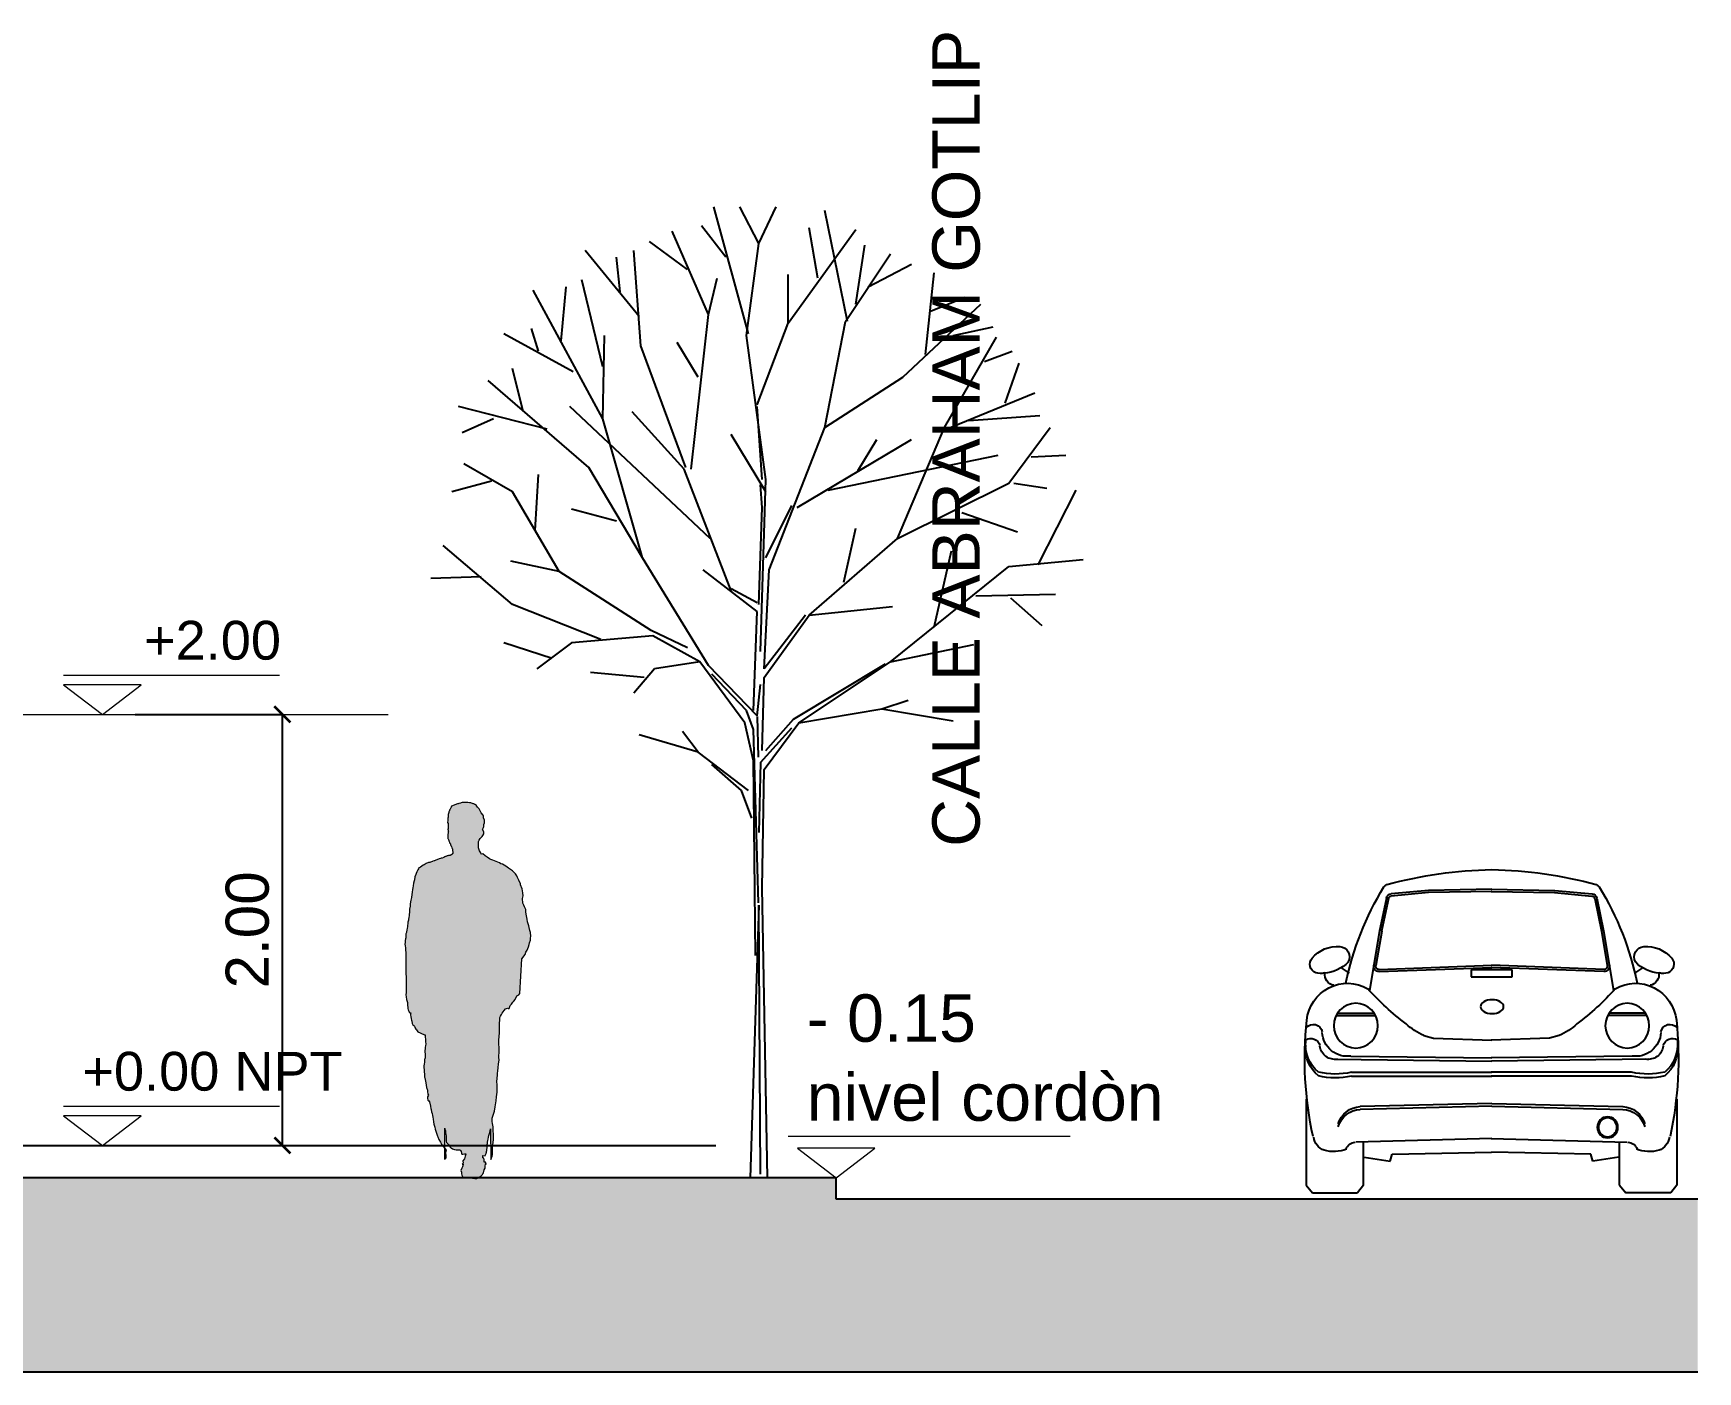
# Model space of a CAD drawing. Header units: inches. Extents: x -309 to 190, y -1585 to -1350.
# Drawn here: x 117.05 to 124.78, y -1426.36 to -1420.15 of the extents above; entities that cross this region are included whole.
import ezdxf

# ---------------------------------------------------------------- set-up
doc = ezdxf.new("R2010")
doc.units = ezdxf.units.IN
doc.header["$MEASUREMENT"] = 0
doc.header["$PDMODE"] = 3
doc.layers.get('0').update_dxf_attribs({"color": 9, "linetype": 'CONTINUOUS'})
doc.layers.get('DEFPOINTS').update_dxf_attribs({"color": 9, "linetype": 'CONTINUOUS'})
doc.layers.add('.1', color=9, linetype='CONTINUOUS', lineweight=0)
doc.layers.add('cotas', color=9, linetype='CONTINUOUS', lineweight=15)
for name, color, linetype in [('color gris', 9, 'CONTINUOUS'), ('COLOR MURO MUNI', 9, 'CONTINUOUS'), ('COTAS 1.75', 9, 'CONTINUOUS'), ('TEXTOS', 9, 'CONTINUOUS')]:
    doc.layers.add(name, color=color, linetype=linetype)
doc.styles.add('COTAS', font='arial.ttf')
doc.styles.get("Standard").update_dxf_attribs({"font": 'arial.ttf'})
doc.dimstyles.new('FMR75', dxfattribs={"dimtxt": 0.13, "dimasz": 0.075, "dimexe": 0, "dimexo": 0, "dimgap": 0.06, "dimtad": 1, "dimzin": 4, "dimdsep": 46, "dimtxsty": 'COTAS', "dimblk1": 'ARCHTICK', "dimblk2": 'ARCHTICK', "dimsah": 1, "dimcen": 0.2, "dimclrd": 256, "dimclre": 9, "dimclrt": 2, "dimadec": 0, "dimazin": 0, "dimtfac": 1, "dimtmove": 2, "dimatfit": 3, "dimldrblk": 'ARCHTICK', "dimfxl": 1, "dimtvp": -0.8, "dimtolj": 1, "dimtzin": 0, "dimarcsym": 0})

# ---------------------------------------------------------------- blocks, each defined once
blk = doc.blocks.new('newbt')
for p, q in [((-0.4859, 1.3494), (-0.5173, 1.1978)), ((-0.4763, 1.3473), (-0.5077, 1.1957)), ((-0.2907, 1.3848), (-0.4641, 1.369)), ((-0.2899, 1.3749), (-0.4632, 1.3591)), ((0.0038, 1.3905), (-0.2907, 1.3848)), ((0.004, 1.3806), (-0.2906, 1.3748)), ((0.0011, 1.3806), (0.2956, 1.3748)), ((0.0013, 1.3905), (0.2958, 1.3848)), ((0.2949, 1.3749), (0.4683, 1.3591)), ((0.2958, 1.3848), (0.4692, 1.369)), ((0.4814, 1.3473), (0.5128, 1.1957)), ((0.491, 1.3494), (0.5224, 1.1978)), ((-0.5173, 1.1978), (-0.5642, 0.9202)), ((-0.5076, 1.1961), (-0.5347, 1.0363)), ((0.5127, 1.1961), (0.5398, 1.0363)), ((0.5224, 1.1978), (0.5693, 0.9202)), ((-0.6986, 1.0263), (-0.6611, 1.0007)), ((-0.5197, 1.0189), (0.0034, 1.038)), ((-0.5193, 1.0089), (0.0038, 1.028)), ((-0.0928, 0.9836), (-0.0928, 1.016)), ((-0.0928, 1.016), (0.0971, 1.016)), ((0.5244, 1.0089), (0.0013, 1.028)), ((0.5248, 1.0189), (0.0017, 1.038)), ((0.0971, 1.016), (0.0971, 0.9836)), ((0.7007, 1.0263), (0.6632, 1.0007)), ((0.0971, 0.9836), (-0.0928, 0.9836)), ((-0.7183, 0.8053), (-0.5371, 0.8053)), ((-0.7124, 0.8155), (-0.5431, 0.8155)), ((0.7234, 0.8053), (0.5422, 0.8053)), ((0.7175, 0.8155), (0.5482, 0.8155)), ((-0.3115, 0.7117), (-0.2663, 0.6995)), ((-0.2663, 0.6995), (0.0037, 0.6903)), ((0.2714, 0.6995), (0.0014, 0.6903)), ((0.3165, 0.7117), (0.2714, 0.6995)), ((-0.724, 0.6022), (0.0035, 0.5926)), ((-0.6504, 0.6166), (0.0038, 0.6079)), ((-0.6476, 0.5418), (0.0038, 0.5418)), ((0.6555, 0.6166), (0.0013, 0.6079)), ((0.6526, 0.5418), (0.0013, 0.5418)), ((0.7291, 0.6022), (0.0016, 0.5926)), ((-0.6476, 0.5239), (0.0038, 0.5239)), ((0.6526, 0.5239), (0.0013, 0.5239)), ((-0.8577, 0.4165), (-0.8577, 0.0181)), ((0.0015, 0.3961), (-0.6071, 0.3818)), ((0.0015, 0.3961), (0.6122, 0.3818)), ((0.8627, 0.4165), (0.8627, 0.0181)), ((0.0015, 0.3833), (-0.6071, 0.3691)), ((0.0015, 0.3834), (0.6122, 0.3691)), ((0.0038, 0.2339), (-0.6277, 0.2166)), ((0.0013, 0.2339), (0.6328, 0.2166)), ((-0.5917, 0.0181), (-0.5917, 0.2176)), ((-0.4677, 0.1283), (-0.4584, 0.1613)), ((-0.4584, 0.1613), (0.0016, 0.1708)), ((0.4635, 0.1613), (0.0035, 0.1708)), ((0.4728, 0.1283), (0.4635, 0.1613)), ((0.5967, 0.0181), (0.5967, 0.2176)), ((-0.5885, 0.1472), (-0.4677, 0.1283)), ((0.5936, 0.1472), (0.4728, 0.1283)), ((-0.8577, 0.0181), (-0.8293, -0.0181)), ((-0.5917, 0.0181), (-0.6201, -0.0181)), ((0.5967, 0.0181), (0.6251, -0.0181)), ((0.8627, 0.0181), (0.8343, -0.0181)), ((-0.8293, -0.0181), (-0.6201, -0.0181)), ((0.8343, -0.0181), (0.6251, -0.0181))]:
    blk.add_line(p, q)
for centre, major_axis, start_param, end_param in [((0.0379, -0.5519), (0, 2.0342), 0.018189, 0.263746), ((-0.0318, -0.547), (0, 2.0292), -0.263842, -0.016696), ((0.654, 0.6725), (0, 1.3789), 1.013956, 1.365177), ((-0.4765, 1.3881), (0, 0.0249), 0.293902, 1.013956), ((0.4816, 1.3881), (0, 0.0249), -1.013956, -0.293902), ((-0.6489, 0.6725), (0, 1.3789), -1.365177, -1.013956), ((-0.4619, 1.3442), (0, 0.0249), 0.089244, 1.36314), ((-0.4619, 1.3442), (0, 0.0149), 0.089244, 1.36314), ((0.467, 1.3442), (0, 0.0149), -1.36314, -0.089244), ((0.467, 1.3442), (0, 0.0249), -1.36314, -0.089244), ((-0.7175, 0.9689), (0, 0.156), -0.087948, 0.860748), ((-0.7074, 1.076), (0, 0.0484), 4.22215, 6.213694), ((0.7095, 1.076), (0, 0.0484), 0.069492, 2.061035), ((0.7197, 0.9689), (0, 0.156), -0.860748, 0.087948), ((-0.8027, 1.043), (0, 0.0422), 0.855351, 2.795362), ((-0.7842, 1.1696), (0, 0.1678), 3.177759, 3.945642), ((-0.5202, 1.0338), (0, 0.0249), 1.400451, 3.177446), ((-0.5202, 1.0338), (0, 0.0149), 1.400451, 3.177446), ((0.5253, 1.0338), (0, 0.0249), 3.105739, 4.882734), ((0.5253, 1.0338), (0, 0.0149), 3.105739, 4.882734), ((0.7863, 1.1696), (0, 0.1678), 2.337543, 3.105426), ((0.8048, 1.043), (0, 0.0422), 3.487823, 5.427834), ((-0.6663, 0.7605), (0, 0.1937), -0.517601, 1.455548), ((-0.7948, 1.0692), (0, 0.0695), 2.815104, 3.409103), ((-0.7259, 0.9945), (0, 0.0497), 1.419695, 2.994335), ((0.3401, 1.7752), (0, 1.2556), 2.310531, 2.504993), ((-0.335, 1.7752), (0, 1.2556), 3.778192, 3.972655), ((0.6714, 0.7605), (0, 0.1937), -1.455548, 0.517601), ((0.728, 0.9945), (0, 0.0497), 3.28885, 4.86349), ((0.7969, 1.0692), (0, 0.0695), 2.874083, 3.468081), ((-0.6277, 0.7575), (0, 0.1038), -1.570796, 4.712389), ((0.6328, 0.7575), (0, 0.1038), -1.570796, 4.712389), ((0.7847, 0.6045), (0, 1.6773), 1.46434, 1.788332), ((-0.7796, 0.6045), (0, 1.6773), 4.494853, 4.818845), ((-0.8364, 0.6551), (0, 0.0435), -1.32911, 0.583677), ((-0.8252, 0.7205), (0, 0.0432), -1.37838, 0.852795), ((-0.668, 0.7328), (0, 0.1176), 1.62934, 3.294808), ((-0.1883, 0.9992), (0, 0.3136), 2.411527, 2.730769), ((0.1933, 0.9992), (0, 0.3136), 3.552417, 3.871659), ((0.6731, 0.7328), (0, 0.1176), 2.988377, 4.653845), ((0.8302, 0.7205), (0, 0.0432), -0.852795, 1.37838), ((0.8415, 0.6551), (0, 0.0435), -0.583677, 1.32911), ((-0.7015, 0.6681), (0, 0.1621), 1.462712, 2.462493), ((-0.7015, 0.6503), (0, 0.1621), 1.462712, 2.462493), ((-0.7248, 0.673), (0, 0.0719), 1.716226, 3.31423), ((0.7299, 0.673), (0, 0.0719), 2.968955, 4.56696), ((0.7066, 0.6681), (0, 0.1621), 3.820692, 4.820473), ((0.7066, 0.6503), (0, 0.1621), 3.820692, 4.820473), ((-0.724, 0.8799), (0, 0.347), 2.912221, 3.367592), ((0.7291, 0.8799), (0, 0.347), 2.915594, 3.370964), ((-0.724, 0.862), (0, 0.347), 2.912221, 3.367592), ((0.7291, 0.862), (0, 0.347), 2.915594, 3.370964), ((-0.6033, 0.2694), (0, 0.1125), 0.034028, 1.280979), ((-0.6033, 0.2567), (0, 0.1125), 0.034028, 1.280979), ((-0.5362, 0.2857), (0, 0.0488), -1.570796, 4.712389), ((-0.5362, 0.2857), (0, 0.0437), 4.712389, 10.995574), ((0.6084, 0.2694), (0, 0.1125), -1.280979, -0.034028), ((0.6084, 0.2567), (0, 0.1125), -1.280979, -0.034028), ((-0.746, 0.2532), (0, 0.0796), 1.741374, 2.762045), ((0.7511, 0.2532), (0, 0.0796), 3.52114, 4.541811), ((-0.7309, 0.3374), (0, 0.1644), 2.865044, 3.526056), ((-0.6293, 0.1696), (0, 0.047), 0.026976, 1.23776), ((0.6344, 0.1696), (0, 0.047), -1.23776, -0.026976), ((0.7359, 0.3374), (0, 0.1644), 2.757129, 3.418141)]:
    blk.add_ellipse(centre, major_axis=major_axis, ratio=0.983467, start_param=start_param, end_param=end_param)
blk.add_ellipse((0.0003, 0.8456), major_axis=(0.0537, 0), ratio=0.596703)
blk = doc.blocks.new('Arvls022')
at = {"color": 0, "linetype": 'ByBlock'}
for p, q in [((-0.0903, 0.8828), (-0.067, 0.9973)), ((0.001, 0.9633), (-0.0169, 1.0009)), ((0.001, 0.9633), (0.0207, 1.0009)), ((0.0118, 0.8702), (0.0476, 1.0009)), ((-0.0598, 0.9275), (-0.0509, 0.9794)), ((0.035, 0.949), (0.0601, 0.9813)), ((-0.0294, 0.8809), (-0.0992, 0.9776)), ((0.0136, 0.8684), (0.001, 0.9633)), ((0.0529, 0.8899), (0.0905, 0.9759)), ((0.0745, 0.9364), (0.1138, 0.9651)), ((-0.0885, 0.8828), (-0.135, 0.9526)), ((-0.0992, 0.9006), (-0.1082, 0.9615)), ((0.1228, 0.8576), (0.1299, 0.9561)), ((0.1245, 0.8881), (0.1801, 0.9561)), ((0.1442, 0.9132), (0.1478, 0.949)), ((-0.1708, 0.8487), (-0.1798, 0.9329)), ((-0.1117, 0.9185), (-0.1565, 0.9418)), ((-0.0294, 0.8809), (-0.0294, 0.9311)), ((0.0529, 0.8899), (0.044, 0.9275)), ((0.1621, 0.8362), (0.1836, 0.9257)), ((0.1621, 0.7824), (0.2338, 0.915)), ((0.2051, 0.863), (0.1998, 0.9185)), ((-0.1476, 0.8254), (-0.2281, 0.9006)), ((-0.1762, 0.8935), (-0.212, 0.9078)), ((-0.1995, 0.8684), (-0.2406, 0.8774)), ((-0.067, 0.7735), (-0.0885, 0.8828)), ((0.0028, 0.7968), (-0.0294, 0.8809)), ((0.0709, 0.7305), (0.0529, 0.8899)), ((-0.1905, 0.7735), (-0.2442, 0.8666)), ((-0.0061, 0.7198), (0.0136, 0.8684)), ((0.0637, 0.8254), (0.0852, 0.8612)), ((0.1621, 0.7824), (0.1604, 0.8684)), ((0.1926, 0.8308), (0.2642, 0.8702)), ((0.2284, 0.8523), (0.2355, 0.8756)), ((-0.2317, 0.8416), (-0.2603, 0.8523)), ((0.0762, 0.7323), (0.1228, 0.8576)), ((-0.2532, 0.7986), (-0.2675, 0.8398)), ((-0.067, 0.7735), (-0.1476, 0.8254)), ((0.2445, 0.7914), (0.2552, 0.8344)), ((-0.1923, 0.7717), (-0.2836, 0.8093)), ((0.1765, 0.7323), (0.2803, 0.8219)), ((-0.0025, 0.7198), (0.0028, 0.795)), ((0.0512, 0.6589), (0.1961, 0.795)), ((0.2194, 0.7717), (0.3107, 0.795)), ((-0.2568, 0.7162), (-0.2997, 0.7735)), ((-0.2156, 0.7807), (-0.289, 0.786)), ((-0.1422, 0.6589), (-0.1905, 0.7735)), ((-0.0097, 0.6266), (-0.067, 0.7735)), ((0.078, 0.7305), (0.1317, 0.7896)), ((0.121, 0.6392), (0.1621, 0.7824)), ((0.2749, 0.7824), (0.3071, 0.7681)), ((-0.0384, 0.6911), (-0.1565, 0.761)), ((-0.101, 0.7287), (-0.1207, 0.761)), ((-0.0061, 0.7072), (0.0297, 0.7663)), ((-0.28, 0.7431), (-0.3158, 0.7448)), ((-0.0706, 0.709), (-0.246, 0.7448)), ((0.0297, 0.6051), (0.078, 0.7305)), ((0.121, 0.6392), (0.1765, 0.7323)), ((0.2317, 0.6671), (0.2284, 0.7251)), ((0.2552, 0.7072), (0.3054, 0.7359)), ((-0.2872, 0.632), (-0.3265, 0.709)), ((-0.2621, 0.7162), (-0.2961, 0.7108)), ((-0.1422, 0.6589), (-0.2568, 0.7162)), ((-0.0008, 0.5425), (-0.0061, 0.7198)), ((-0.0025, 0.6911), (-0.0008, 0.7144)), ((0.2069, 0.6249), (0.2552, 0.7072)), ((0.2767, 0.718), (0.3179, 0.7072)), ((-0.0061, 0.6392), (-0.033, 0.6929)), ((0.001, 0.5908), (-0.0025, 0.6911)), ((0.1478, 0.6768), (0.1944, 0.6893)), ((-0.2084, 0.6858), (-0.2657, 0.666)), ((-0.0509, 0.5801), (-0.1422, 0.6589)), ((-0.0867, 0.6141), (-0.0992, 0.6696)), ((-0.2568, 0.6302), (-0.3337, 0.6374)), ((-0.1798, 0.5675), (-0.1976, 0.6463)), ((0.0529, 0.5282), (0.121, 0.6392)), ((0.2069, 0.6249), (0.257, 0.6356)), ((0.2552, 0.5908), (0.3268, 0.6517)), ((-0.135, 0.5318), (-0.2568, 0.6302)), ((-0.0044, 0.5245), (-0.0097, 0.6266)), ((0.0028, 0.5837), (0.0583, 0.6266)), ((0.112, 0.564), (0.2069, 0.6249)), ((0.2874, 0.6195), (0.3394, 0.6177)), ((-0.2227, 0.5998), (-0.3051, 0.6016)), ((0.0028, 0.5926), (0.0297, 0.607)), ((-0.2585, 0.598), (-0.2908, 0.5694)), ((-0.0509, 0.5801), (-0.1368, 0.589)), ((0.1639, 0.555), (0.2552, 0.5908)), ((-0.0044, 0.5156), (-0.0509, 0.5801)), ((-0.0473, 0.5801), (-0.0044, 0.5245)), ((0.0064, 0.4816), (0.0028, 0.5837)), ((-0.135, 0.5318), (-0.2209, 0.5496)), ((0.0619, 0.5318), (0.1102, 0.5586)), ((0.0745, 0.5461), (0.112, 0.564)), ((0.1102, 0.5586), (0.1944, 0.5514)), ((0.1944, 0.5514), (0.2302, 0.5245)), ((0.2141, 0.5353), (0.2642, 0.5514)), ((-0.0401, 0.469), (-0.135, 0.5318)), ((-0.0348, 0.4726), (-0.1296, 0.5299)), ((-0.0025, 0.4404), (-0.0044, 0.5156)), ((0.0028, 0.4762), (0.0529, 0.5282)), ((0.0136, 0.4816), (0.0494, 0.5192)), ((0.0153, 0.469), (0.0619, 0.5318)), ((0.0619, 0.5318), (0.1085, 0.5245)), ((0.1085, 0.5245), (0.1299, 0.4995)), ((0.1192, 0.5156), (0.1747, 0.521)), ((0.0028, 0.4762), (-0.0008, 0.5085)), ((-0.126, 0.4834), (-0.1995, 0.4709)), ((-0.126, 0.4834), (-0.1529, 0.4923)), ((-0.0401, 0.469), (-0.126, 0.4834)), ((0.0064, 0.4619), (0.0136, 0.4816)), ((-0.0044, 0.4207), (-0.0401, 0.469)), ((-0.0061, 0.4404), (-0.0348, 0.4726)), ((-0.0008, 0.4279), (-0.033, 0.4637)), ((0.0014, 0.4337), (0.0023, 0.4755)), ((0.0064, 0.4297), (0.0153, 0.469)), ((0.0014, 0.2832), (0.0064, 0.4619)), ((0.0637, 0.4386), (0.0798, 0.4601)), ((0.0637, 0.4386), (0.1245, 0.4565)), ((0.0046, 0.2291), (0.0064, 0.4297)), ((0.0118, 0.3992), (0.0637, 0.4386)), ((-0.0025, 0.2989), (-0.0044, 0.4207)), ((0.0006, 0.356), (-0.0011, 0.4279)), ((0.0189, 0.3992), (0.0494, 0.4261)), ((0.0082, 0.3705), (0.0189, 0.3992)), ((-0.0079, -0.0002), (-0.0025, 0.2989)), ((-0.0008, 0.0034), (0.001, 0.281)), ((0.001, 0.281), (0.01, -0.0002))]:
    blk.add_line(p, q, dxfattribs=at)
blk = doc.blocks.new('_ARCHTICK')
at = {"color": 0, "linetype": 'ByBlock', "const_width": 0.15}
blk.add_lwpolyline([(-0.5, -0.5), (0.5, 0.5)], dxfattribs=at)
blk = doc.blocks.new('*D131')
at = {"layer": 'COTAS 1.75', "color": 7, "lineweight": -2, "transparency": 16777216}
for p, q in [((117.5244, -1423.3066), (118.2082, -1423.3066)), ((117.5032, -1425.3066), (118.2082, -1425.3066))]:
    blk.add_line(p, q, dxfattribs=at)
at = {"layer": 'COTAS 1.75', "lineweight": -2, "transparency": 16777216}
blk.add_line((118.2082, -1425.3066), (118.2082, -1423.3066), dxfattribs=at)
at = {"layer": 'DEFPOINTS', "color": 0, "transparency": 16777216}
for p in [(117.5244, -1423.3066), (118.2082, -1423.3066), (117.5032, -1425.3066)]:
    blk.add_point(p, dxfattribs=at)
at = {"layer": 'COTAS 1.75', "lineweight": -2, "transparency": 16777216, "xscale": 0.075, "yscale": 0.075, "zscale": 0.075}
for p, rotation in [((118.2082, -1423.3066), 90), ((118.2082, -1425.3066), 270)]:
    blk.add_blockref('_ARCHTICK', p, dxfattribs=dict(at, rotation=rotation))
at = {"layer": 'COTAS 1.75', "color": 2, "transparency": 16777216, "insert": (118.0461, -1424.3066), "char_height": 0.2, "attachment_point": 5, "rotation": 90, "style": 'COTAS'}
blk.add_mtext('\\A1;2.00', dxfattribs=at)

msp = doc.modelspace()

# ---------------------------------------------------------------- hatches: boundary and pattern name
at = {"layer": '.1', "lineweight": 0, "ltscale": 0.05}
msp.add_hatch(color=256, dxfattribs=at).paths.add_polyline_path([(119.035, -1425.3304), (119.0377, -1425.3356), (119.0401, -1425.3426), (119.0409, -1425.3469), (119.0455, -1425.3467), (119.0531, -1425.345), (119.0593, -1425.3456), (119.0601, -1425.3475), (119.0563, -1425.3561), (119.0553, -1425.3629), (119.0539, -1425.3688), (119.0463, -1425.378), (119.0471, -1425.3894), (119.0423, -1425.3934), (119.0469, -1425.3943), (119.0452, -1425.401), (119.0447, -1425.4056), (119.0415, -1425.4118), (119.0371, -1425.4232), (119.0393, -1425.43), (119.0398, -1425.4378), (119.0412, -1425.444), (119.0442, -1425.4513), (119.0507, -1425.4559), (119.059, -1425.4559), (119.0634, -1425.4559), (119.0726, -1425.4562), (119.0755, -1425.4565), (119.0799, -1425.4567), (119.0858, -1425.4575), (119.091, -1425.4584), (119.102, -1425.4608), (119.1112, -1425.46), (119.1177, -1425.4565), (119.1242, -1425.4527), (119.1304, -1425.4473), (119.1372, -1425.4408), (119.1394, -1425.4386), (119.1421, -1425.4337), (119.1434, -1425.4275), (119.1453, -1425.4205), (119.1488, -1425.4121), (119.1499, -1425.404), (119.1515, -1425.3918), (119.1542, -1425.394), (119.1513, -1425.3843), (119.1453, -1425.3837), (119.1456, -1425.3734), (119.144, -1425.3659), (119.1394, -1425.3642), (119.1386, -1425.3534), (119.1494, -1425.3545), (119.1499, -1425.3537), (119.1526, -1425.3477), (119.1537, -1425.3448), (119.1545, -1425.3412), (119.155, -1425.3394), (119.1564, -1425.3356), (119.1569, -1425.3307), (119.1572, -1425.3248), (119.1583, -1425.3172), (119.1586, -1425.3099), (119.1594, -1425.3028), (119.1599, -1425.2977), (119.161, -1425.2915), (119.1618, -1425.2836), (119.1629, -1425.278), (119.1653, -1425.2682), (119.1667, -1425.2601), (119.1691, -1425.2517), (119.1721, -1425.2398), (119.1745, -1425.229), (119.1764, -1425.3725), (119.1791, -1425.3647), (119.1813, -1425.3566), (119.1834, -1425.3495), (119.1832, -1425.3371), (119.1832, -1425.3184), (119.1848, -1425.3052), (119.1864, -1425.2917), (119.188, -1425.28), (119.188, -1425.2649), (119.1875, -1425.253), (119.187, -1425.2405), (119.1864, -1425.2265), (119.1859, -1425.2205), (119.1829, -1425.2046), (119.1816, -1425.1954), (119.1816, -1425.1802), (119.1856, -1425.1716), (119.1902, -1425.1575), (119.1921, -1425.148), (119.1959, -1425.1272), (119.2008, -1425.0999), (119.2021, -1425.0812), (119.2054, -1425.0596), (119.2045, -1425.0442), (119.2051, -1425.0236), (119.204, -1425.0115), (119.2067, -1424.9793), (119.207, -1424.9706), (119.2083, -1424.9628), (119.2097, -1424.9457), (119.2118, -1424.929), (119.214, -1424.9095), (119.2137, -1424.8984), (119.2151, -1424.8684), (119.2145, -1424.8584), (119.2137, -1424.8303), (119.2129, -1424.8178), (119.2156, -1424.7846), (119.2156, -1424.777), (119.2164, -1424.7581), (119.2167, -1424.7437), (119.217, -1424.7205), (119.2175, -1424.7123), (119.2213, -1424.7075), (119.2256, -1424.6991), (119.2292, -1424.6934), (119.2332, -1424.6872), (119.2383, -1424.6804), (119.2438, -1424.6723), (119.2481, -1424.671), (119.2535, -1424.6693), (119.2559, -1424.672), (119.2603, -1424.671), (119.263, -1424.6661), (119.2654, -1424.6574), (119.2711, -1424.6518), (119.2778, -1424.6426), (119.283, -1424.6366), (119.2889, -1424.6299), (119.2973, -1424.612), (119.3051, -1424.6082), (119.3111, -1424.6017), (119.3195, -1424.4409), (119.3346, -1424.4212), (119.3387, -1424.4106), (119.3444, -1424.4009), (119.3482, -1424.3922), (119.3506, -1424.3844), (119.3536, -1424.3738), (119.3549, -1424.3671), (119.3595, -1424.3541), (119.3601, -1424.3444), (119.3619, -1424.3352), (119.3595, -1424.3179), (119.3576, -1424.3095), (119.3536, -1424.2959), (119.3517, -1424.2884), (119.3457, -1424.2692), (119.3446, -1424.2567), (119.3411, -1424.2413), (119.339, -1424.2237), (119.3376, -1424.2118), (119.3325, -1424.1989), (119.3292, -1424.1913), (119.3246, -1424.1821), (119.323, -1424.1605), (119.3252, -1424.1477), (119.3241, -1424.1339), (119.3214, -1424.1161), (119.3143, -1424.0977), (119.3133, -1424.0928), (119.3065, -1424.0753), (119.2997, -1424.0631), (119.297, -1424.0561), (119.29, -1424.0463), (119.2759, -1424.0317), (119.2584, -1424.0198), (119.2451, -1424.0104), (119.2294, -1424.0017), (119.2219, -1423.9998), (119.2156, -1423.996), (119.201, -1423.989), (119.1856, -1423.9822), (119.1759, -1423.9792), (119.1694, -1423.9765), (119.1583, -1423.9698), (119.1499, -1423.963), (119.1391, -1423.9533), (119.1307, -1423.9549), (119.1296, -1423.9484), (119.1231, -1423.9392), (119.1207, -1423.9303), (119.1191, -1423.9262), (119.1193, -1423.9222), (119.118, -1423.9149), (119.1183, -1423.9108), (119.1188, -1423.9046), (119.1193, -1423.8968), (119.1218, -1423.8908), (119.1264, -1423.8822), (119.1288, -1423.8797), (119.135, -1423.8727), (119.1383, -1423.8689), (119.1429, -1423.8602), (119.1437, -1423.8562), (119.1426, -1423.8511), (119.1375, -1423.8406), (119.1413, -1423.8319), (119.1429, -1423.8267), (119.144, -1423.8172), (119.1459, -1423.8097), (119.1464, -1423.8037), (119.1461, -1423.7975), (119.1421, -1423.7867), (119.1418, -1423.7788), (119.1402, -1423.774), (119.1315, -1423.7626), (119.125, -1423.7515), (119.1215, -1423.7453), (119.1139, -1423.7364), (119.1107, -1423.7318), (119.108, -1423.728), (119.1072, -1423.7266), (119.1034, -1423.7248), (119.1018, -1423.7242), (119.0993, -1423.7237), (119.0964, -1423.7218), (119.0939, -1423.7212), (119.0907, -1423.7199), (119.0858, -1423.7177), (119.0836, -1423.7172), (119.0791, -1423.7164), (119.0761, -1423.7164), (119.069, -1423.7158), (119.0636, -1423.7147), (119.0596, -1423.7147), (119.0561, -1423.715), (119.0517, -1423.715), (119.042, -1423.7161), (119.0379, -1423.7164), (119.0347, -1423.7177), (119.0277, -1423.7199), (119.0236, -1423.721), (119.0214, -1423.7218), (119.0171, -1423.7237), (119.0139, -1423.7248), (119.0082, -1423.7264), (119.0055, -1423.7275), (119.0014, -1423.7288), (118.9982, -1423.7304), (118.9955, -1423.7318), (118.9939, -1423.7329), (118.9917, -1423.7356), (118.9912, -1423.7375), (118.9895, -1423.7407), (118.9866, -1423.7461), (118.9855, -1423.7475), (118.9833, -1423.7523), (118.9817, -1423.7569), (118.9811, -1423.7588), (118.9801, -1423.7626), (118.9798, -1423.7642), (118.9787, -1423.7683), (118.9784, -1423.7694), (118.9779, -1423.774), (118.9776, -1423.7786), (118.9774, -1423.7805), (118.9774, -1423.7824), (118.9774, -1423.7837), (118.9757, -1423.7886), (118.9757, -1423.7888), (118.976, -1423.7934), (118.9757, -1423.7989), (118.9752, -1423.8075), (118.9771, -1423.8135), (118.9776, -1423.8191), (118.9779, -1423.8218), (118.9779, -1423.8259), (118.9779, -1423.8308), (118.9779, -1423.8359), (118.9774, -1423.837), (118.9765, -1423.8381), (118.9765, -1423.84), (118.9779, -1423.8429), (118.9784, -1423.8467), (118.979, -1423.8486), (118.9784, -1423.8513), (118.9779, -1423.8538), (118.9776, -1423.8559), (118.9771, -1423.8592), (118.9768, -1423.8627), (118.9768, -1423.8684), (118.9765, -1423.8708), (118.9765, -1423.873), (118.9765, -1423.8778), (118.9765, -1423.8819), (118.9774, -1423.884), (118.9793, -1423.887), (118.9803, -1423.8916), (118.9811, -1423.8932), (118.9825, -1423.8968), (118.9836, -1423.8995), (118.9847, -1423.903), (118.9884, -1423.9065), (118.9887, -1423.9095), (118.9893, -1423.9119), (118.9898, -1423.9149), (118.9909, -1423.916), (118.9914, -1423.9173), (118.9928, -1423.9189), (118.9944, -1423.9265), (118.996, -1423.9284), (118.9971, -1423.9308), (118.9976, -1423.9327), (118.9976, -1423.9349), (118.9982, -1423.9395), (118.999, -1423.9422), (118.999, -1423.9441), (118.999, -1423.946), (118.999, -1423.9492), (118.9987, -1423.9525), (118.9966, -1423.953), (118.9958, -1423.9538), (118.9947, -1423.9584), (118.9906, -1423.9587), (118.9882, -1423.9598), (118.9863, -1423.9609), (118.9849, -1423.9609), (118.9825, -1423.9619), (118.9798, -1423.9619), (118.976, -1423.9622), (118.973, -1423.9628), (118.9698, -1423.9641), (118.9676, -1423.9652), (118.9649, -1423.9663), (118.9622, -1423.9679), (118.9582, -1423.9706), (118.95, -1423.9733), (118.9454, -1423.9741), (118.9414, -1423.9749), (118.9365, -1423.9771), (118.9325, -1423.9787), (118.9289, -1423.9795), (118.9254, -1423.9809), (118.9206, -1423.9833), (118.9146, -1423.9857), (118.9127, -1423.9866), (118.9073, -1423.9879), (118.9054, -1423.9887), (118.9, -1423.9903), (118.8954, -1423.992), (118.8919, -1423.9939), (118.8868, -1423.9933), (118.8827, -1423.9947), (118.8786, -1423.9963), (118.8749, -1423.9987), (118.8713, -1424.0017), (118.8659, -1424.0044), (118.8621, -1424.006), (118.8492, -1424.0149), (118.8457, -1424.0174), (118.8421, -1424.019), (118.8394, -1424.0236), (118.8367, -1424.0274), (118.8346, -1424.0309), (118.8324, -1424.0371), (118.8294, -1424.0447), (118.8278, -1424.0496), (118.8229, -1424.0601), (118.821, -1424.0736), (118.8205, -1424.0796), (118.8173, -1424.0899), (118.8151, -1424.1018), (118.8132, -1424.1118), (118.8129, -1424.1196), (118.8113, -1424.1318), (118.8097, -1424.1423), (118.8072, -1424.1561), (118.8043, -1424.168), (118.8016, -1424.1851), (118.8008, -1424.1959), (118.7983, -1424.2097), (118.7978, -1424.2221), (118.7964, -1424.2362), (118.7945, -1424.2516), (118.7937, -1424.2557), (118.7935, -1424.26), (118.7937, -1424.2619), (118.7916, -1424.2665), (118.7899, -1424.27), (118.7902, -1424.2789), (118.7897, -1424.2851), (118.7886, -1424.2927), (118.7867, -1424.2987), (118.7856, -1424.3076), (118.7848, -1424.3157), (118.7843, -1424.3184), (118.7813, -1424.3254), (118.7813, -1424.3319), (118.781, -1424.3433), (118.7802, -1424.3479), (118.7778, -1424.3552), (118.7775, -1424.3652), (118.7772, -1424.3728), (118.778, -1424.3811), (118.7791, -1424.3893), (118.7794, -1424.3957), (118.7794, -1424.4006), (118.7805, -1424.4109), (118.7807, -1424.422), (118.7813, -1424.4331), (118.7813, -1424.4371), (118.7824, -1424.5971), (118.7813, -1424.608), (118.7826, -1424.6169), (118.7848, -1424.6293), (118.787, -1424.6382), (118.7883, -1424.6439), (118.7891, -1424.6515), (118.7897, -1424.6566), (118.7905, -1424.665), (118.791, -1424.6712), (118.7926, -1424.6775), (118.7956, -1424.6831), (118.7962, -1424.6883), (118.797, -1424.6894), (118.8008, -1424.6907), (118.8021, -1424.6907), (118.804, -1424.691), (118.8029, -1424.6967), (118.8035, -1424.7023), (118.8043, -1424.7091), (118.8062, -1424.7188), (118.8078, -1424.7248), (118.8094, -1424.7307), (118.811, -1424.7402), (118.8137, -1424.7464), (118.8178, -1424.7507), (118.8213, -1424.754), (118.8237, -1424.7597), (118.8275, -1424.7667), (118.8302, -1424.7708), (118.837, -1424.7791), (118.8405, -1424.7816), (118.8448, -1424.7832), (118.8535, -1424.7873), (118.8565, -1424.7883), (118.8619, -1424.7902), (118.8649, -1424.7916), (118.8681, -1424.7929), (118.8703, -1424.7938), (118.8716, -1424.8013), (118.8716, -1424.8059), (118.8722, -1424.8121), (118.8727, -1424.8205), (118.8732, -1424.8257), (118.8738, -1424.8357), (118.8724, -1424.8443), (118.8716, -1424.85), (118.8705, -1424.8573), (118.8689, -1424.8681), (118.8689, -1424.8722), (118.8708, -1424.8827), (118.8708, -1424.8876), (118.8705, -1424.9006), (118.8694, -1424.9046), (118.8684, -1424.9084), (118.8676, -1424.9201), (118.8662, -1424.9301), (118.8654, -1424.9376), (118.8651, -1424.9433), (118.8662, -1424.9579), (118.8665, -1424.9666), (118.8676, -1424.9739), (118.8681, -1424.9774), (118.8681, -1424.9898), (118.8694, -1424.9928), (118.873, -1425.0082), (118.8746, -1425.0166), (118.8749, -1425.0269), (118.8768, -1425.038), (118.8813, -1425.0504), (118.8822, -1425.0569), (118.8835, -1425.0683), (118.8858, -1425.0737), (118.8824, -1425.0815), (118.8819, -1425.0872), (118.8841, -1425.0964), (118.8881, -1425.1004), (118.8911, -1425.1045), (118.893, -1425.1115), (118.8935, -1425.115), (118.8957, -1425.1256), (118.8976, -1425.1359), (118.8987, -1425.1405), (118.9011, -1425.1502), (118.9038, -1425.1583), (118.9049, -1425.1672), (118.9062, -1425.1759), (118.9087, -1425.1848), (118.91, -1425.197), (118.9119, -1425.2078), (118.9152, -1425.2213), (118.9168, -1425.2305), (118.9198, -1425.2411), (118.9249, -1425.2546), (118.9287, -1425.2643), (118.9295, -1425.2662), (118.9346, -1425.2795), (118.9419, -1425.2922), (118.9484, -1425.3041), (118.9563, -1425.3136), (118.9684, -1425.3287), (118.9668, -1425.3328), (118.966, -1425.3403), (118.9671, -1425.3533), (118.9665, -1425.362), (118.9665, -1425.366), (118.9641, -1425.3685), (118.9619, -1425.372), (118.9617, -1425.226), (118.9614, -1425.2325), (118.9638, -1425.2331), (118.9652, -1425.2409), (118.9657, -1425.2477), (118.9663, -1425.2542), (118.9682, -1425.2636), (118.9692, -1425.2734), (118.9692, -1425.2777), (118.9687, -1425.2872), (118.9706, -1425.2931), (118.976, -1425.2993), (118.9798, -1425.3018), (118.9817, -1425.3042), (118.9871, -1425.3142), (118.9914, -1425.3183), (118.9979, -1425.3226), (119.0079, -1425.3253), (119.0144, -1425.3266), (119.0225, -1425.3275), (119.0298, -1425.3272), (119.0317, -1425.3275)])
at = {"layer": 'color gris'}
msp.add_hatch(color=256, dxfattribs=at).paths.add_polyline_path([(124.779, -1426.3566), (124.779, -1425.5566), (120.779, -1425.5566), (120.779, -1425.4566), (116.779, -1425.4566), (116.779, -1425.3066), (72.659, -1425.3066), (68.659, -1425.4566), (68.659, -1425.5566), (58.8041, -1425.5566), (58.8041, -1426.3566)])

# ---------------------------------------------------------------- linework, layer by layer
at = {"layer": '.1', "lineweight": 0, "ltscale": 0.05}
msp.add_lwpolyline([(119.035, -1425.3304), (119.0377, -1425.3356), (119.0401, -1425.3426), (119.0409, -1425.3469), (119.0455, -1425.3467), (119.0531, -1425.345), (119.0593, -1425.3456), (119.0601, -1425.3475), (119.0563, -1425.3561), (119.0553, -1425.3629), (119.0539, -1425.3688), (119.0463, -1425.378), (119.0471, -1425.3894), (119.0423, -1425.3934), (119.0469, -1425.3943), (119.0452, -1425.401), (119.0447, -1425.4056), (119.0415, -1425.4118), (119.0371, -1425.4232), (119.0393, -1425.43), (119.0398, -1425.4378), (119.0412, -1425.444), (119.0442, -1425.4513), (119.0507, -1425.4559), (119.059, -1425.4559), (119.0634, -1425.4559), (119.0726, -1425.4562), (119.0755, -1425.4565), (119.0799, -1425.4567), (119.0858, -1425.4575), (119.091, -1425.4584), (119.102, -1425.4608), (119.1112, -1425.46), (119.1177, -1425.4565), (119.1242, -1425.4527), (119.1304, -1425.4473), (119.1372, -1425.4408), (119.1394, -1425.4386), (119.1421, -1425.4337), (119.1434, -1425.4275), (119.1453, -1425.4205), (119.1488, -1425.4121), (119.1499, -1425.404), (119.1515, -1425.3918), (119.1542, -1425.394), (119.1513, -1425.3843), (119.1453, -1425.3837), (119.1456, -1425.3734), (119.144, -1425.3659), (119.1394, -1425.3642), (119.1386, -1425.3534), (119.1494, -1425.3545), (119.1499, -1425.3537), (119.1526, -1425.3477), (119.1537, -1425.3448), (119.1545, -1425.3412), (119.155, -1425.3394), (119.1564, -1425.3356), (119.1569, -1425.3307), (119.1572, -1425.3248), (119.1583, -1425.3172), (119.1586, -1425.3099), (119.1594, -1425.3028), (119.1599, -1425.2977), (119.161, -1425.2915), (119.1618, -1425.2836), (119.1629, -1425.278), (119.1653, -1425.2682), (119.1667, -1425.2601), (119.1691, -1425.2517), (119.1721, -1425.2398), (119.1745, -1425.229), (119.1764, -1425.3725), (119.1791, -1425.3647), (119.1813, -1425.3566), (119.1834, -1425.3495), (119.1832, -1425.3371), (119.1832, -1425.3184), (119.1848, -1425.3052), (119.1864, -1425.2917), (119.188, -1425.28), (119.188, -1425.2649), (119.1875, -1425.253), (119.187, -1425.2405), (119.1864, -1425.2265), (119.1859, -1425.2205), (119.1829, -1425.2046), (119.1816, -1425.1954), (119.1816, -1425.1802), (119.1856, -1425.1716), (119.1902, -1425.1575), (119.1921, -1425.148), (119.1959, -1425.1272), (119.2008, -1425.0999), (119.2021, -1425.0812), (119.2054, -1425.0596), (119.2045, -1425.0442), (119.2051, -1425.0236), (119.204, -1425.0115), (119.2067, -1424.9793), (119.207, -1424.9706), (119.2083, -1424.9628), (119.2097, -1424.9457), (119.2118, -1424.929), (119.214, -1424.9095), (119.2137, -1424.8984), (119.2151, -1424.8684), (119.2145, -1424.8584), (119.2137, -1424.8303), (119.2129, -1424.8178), (119.2156, -1424.7846), (119.2156, -1424.777), (119.2164, -1424.7581), (119.2167, -1424.7437), (119.217, -1424.7205), (119.2175, -1424.7123), (119.2213, -1424.7075), (119.2256, -1424.6991), (119.2292, -1424.6934), (119.2332, -1424.6872), (119.2383, -1424.6804), (119.2438, -1424.6723), (119.2481, -1424.671), (119.2535, -1424.6693), (119.2559, -1424.672), (119.2603, -1424.671), (119.263, -1424.6661), (119.2654, -1424.6574), (119.2711, -1424.6518), (119.2778, -1424.6426), (119.283, -1424.6366), (119.2889, -1424.6299), (119.2973, -1424.612), (119.3051, -1424.6082), (119.3111, -1424.6017), (119.3195, -1424.4409), (119.3346, -1424.4212), (119.3387, -1424.4106), (119.3444, -1424.4009), (119.3482, -1424.3922), (119.3506, -1424.3844), (119.3536, -1424.3738), (119.3549, -1424.3671), (119.3595, -1424.3541), (119.3601, -1424.3444), (119.3619, -1424.3352), (119.3595, -1424.3179), (119.3576, -1424.3095), (119.3536, -1424.2959), (119.3517, -1424.2884), (119.3457, -1424.2692), (119.3446, -1424.2567), (119.3411, -1424.2413), (119.339, -1424.2237), (119.3376, -1424.2118), (119.3325, -1424.1989), (119.3292, -1424.1913), (119.3246, -1424.1821), (119.323, -1424.1605), (119.3252, -1424.1477), (119.3241, -1424.1339), (119.3214, -1424.1161), (119.3143, -1424.0977), (119.3133, -1424.0928), (119.3065, -1424.0753), (119.2997, -1424.0631), (119.297, -1424.0561), (119.29, -1424.0463), (119.2759, -1424.0317), (119.2584, -1424.0198), (119.2451, -1424.0104), (119.2294, -1424.0017), (119.2219, -1423.9998), (119.2156, -1423.996), (119.201, -1423.989), (119.1856, -1423.9822), (119.1759, -1423.9792), (119.1694, -1423.9765), (119.1583, -1423.9698), (119.1499, -1423.963), (119.1391, -1423.9533), (119.1307, -1423.9549), (119.1296, -1423.9484), (119.1231, -1423.9392), (119.1207, -1423.9303), (119.1191, -1423.9262), (119.1193, -1423.9222), (119.118, -1423.9149), (119.1183, -1423.9108), (119.1188, -1423.9046), (119.1193, -1423.8968), (119.1218, -1423.8908), (119.1264, -1423.8822), (119.1288, -1423.8797), (119.135, -1423.8727), (119.1383, -1423.8689), (119.1429, -1423.8602), (119.1437, -1423.8562), (119.1426, -1423.8511), (119.1375, -1423.8406), (119.1413, -1423.8319), (119.1429, -1423.8267), (119.144, -1423.8172), (119.1459, -1423.8097), (119.1464, -1423.8037), (119.1461, -1423.7975), (119.1421, -1423.7867), (119.1418, -1423.7788), (119.1402, -1423.774), (119.1315, -1423.7626), (119.125, -1423.7515), (119.1215, -1423.7453), (119.1139, -1423.7364), (119.1107, -1423.7318), (119.108, -1423.728), (119.1072, -1423.7266), (119.1034, -1423.7248), (119.1018, -1423.7242), (119.0993, -1423.7237), (119.0964, -1423.7218), (119.0939, -1423.7212), (119.0907, -1423.7199), (119.0858, -1423.7177), (119.0836, -1423.7172), (119.0791, -1423.7164), (119.0761, -1423.7164), (119.069, -1423.7158), (119.0636, -1423.7147), (119.0596, -1423.7147), (119.0561, -1423.715), (119.0517, -1423.715), (119.042, -1423.7161), (119.0379, -1423.7164), (119.0347, -1423.7177), (119.0277, -1423.7199), (119.0236, -1423.721), (119.0214, -1423.7218), (119.0171, -1423.7237), (119.0139, -1423.7248), (119.0082, -1423.7264), (119.0055, -1423.7275), (119.0014, -1423.7288), (118.9982, -1423.7304), (118.9955, -1423.7318), (118.9939, -1423.7329), (118.9917, -1423.7356), (118.9912, -1423.7375), (118.9895, -1423.7407), (118.9866, -1423.7461), (118.9855, -1423.7475), (118.9833, -1423.7523), (118.9817, -1423.7569), (118.9811, -1423.7588), (118.9801, -1423.7626), (118.9798, -1423.7642), (118.9787, -1423.7683), (118.9784, -1423.7694), (118.9779, -1423.774), (118.9776, -1423.7786), (118.9774, -1423.7805), (118.9774, -1423.7824), (118.9774, -1423.7837), (118.9757, -1423.7886), (118.9757, -1423.7888), (118.976, -1423.7934), (118.9757, -1423.7989), (118.9752, -1423.8075), (118.9771, -1423.8135), (118.9776, -1423.8191), (118.9779, -1423.8218), (118.9779, -1423.8259), (118.9779, -1423.8308), (118.9779, -1423.8359), (118.9774, -1423.837), (118.9765, -1423.8381), (118.9765, -1423.84), (118.9779, -1423.8429), (118.9784, -1423.8467), (118.979, -1423.8486), (118.9784, -1423.8513), (118.9779, -1423.8538), (118.9776, -1423.8559), (118.9771, -1423.8592), (118.9768, -1423.8627), (118.9768, -1423.8684), (118.9765, -1423.8708), (118.9765, -1423.873), (118.9765, -1423.8778), (118.9765, -1423.8819), (118.9774, -1423.884), (118.9793, -1423.887), (118.9803, -1423.8916), (118.9811, -1423.8932), (118.9825, -1423.8968), (118.9836, -1423.8995), (118.9847, -1423.903), (118.9884, -1423.9065), (118.9887, -1423.9095), (118.9893, -1423.9119), (118.9898, -1423.9149), (118.9909, -1423.916), (118.9914, -1423.9173), (118.9928, -1423.9189), (118.9944, -1423.9265), (118.996, -1423.9284), (118.9971, -1423.9308), (118.9976, -1423.9327), (118.9976, -1423.9349), (118.9982, -1423.9395), (118.999, -1423.9422), (118.999, -1423.9441), (118.999, -1423.946), (118.999, -1423.9492), (118.9987, -1423.9525), (118.9966, -1423.953), (118.9958, -1423.9538), (118.9947, -1423.9584), (118.9906, -1423.9587), (118.9882, -1423.9598), (118.9863, -1423.9609), (118.9849, -1423.9609), (118.9825, -1423.9619), (118.9798, -1423.9619), (118.976, -1423.9622), (118.973, -1423.9628), (118.9698, -1423.9641), (118.9676, -1423.9652), (118.9649, -1423.9663), (118.9622, -1423.9679), (118.9582, -1423.9706), (118.95, -1423.9733), (118.9454, -1423.9741), (118.9414, -1423.9749), (118.9365, -1423.9771), (118.9325, -1423.9787), (118.9289, -1423.9795), (118.9254, -1423.9809), (118.9206, -1423.9833), (118.9146, -1423.9857), (118.9127, -1423.9866), (118.9073, -1423.9879), (118.9054, -1423.9887), (118.9, -1423.9903), (118.8954, -1423.992), (118.8919, -1423.9939), (118.8868, -1423.9933), (118.8827, -1423.9947), (118.8786, -1423.9963), (118.8749, -1423.9987), (118.8713, -1424.0017), (118.8659, -1424.0044), (118.8621, -1424.006), (118.8492, -1424.0149), (118.8457, -1424.0174), (118.8421, -1424.019), (118.8394, -1424.0236), (118.8367, -1424.0274), (118.8346, -1424.0309), (118.8324, -1424.0371), (118.8294, -1424.0447), (118.8278, -1424.0496), (118.8229, -1424.0601), (118.821, -1424.0736), (118.8205, -1424.0796), (118.8173, -1424.0899), (118.8151, -1424.1018), (118.8132, -1424.1118), (118.8129, -1424.1196), (118.8113, -1424.1318), (118.8097, -1424.1423), (118.8072, -1424.1561), (118.8043, -1424.168), (118.8016, -1424.1851), (118.8008, -1424.1959), (118.7983, -1424.2097), (118.7978, -1424.2221), (118.7964, -1424.2362), (118.7945, -1424.2516), (118.7937, -1424.2557), (118.7935, -1424.26), (118.7937, -1424.2619), (118.7916, -1424.2665), (118.7899, -1424.27), (118.7902, -1424.2789), (118.7897, -1424.2851), (118.7886, -1424.2927), (118.7867, -1424.2987), (118.7856, -1424.3076), (118.7848, -1424.3157), (118.7843, -1424.3184), (118.7813, -1424.3254), (118.7813, -1424.3319), (118.781, -1424.3433), (118.7802, -1424.3479), (118.7778, -1424.3552), (118.7775, -1424.3652), (118.7772, -1424.3728), (118.778, -1424.3811), (118.7791, -1424.3893), (118.7794, -1424.3957), (118.7794, -1424.4006), (118.7805, -1424.4109), (118.7807, -1424.422), (118.7813, -1424.4331), (118.7813, -1424.4371), (118.7824, -1424.5971), (118.7813, -1424.608), (118.7826, -1424.6169), (118.7848, -1424.6293), (118.787, -1424.6382), (118.7883, -1424.6439), (118.7891, -1424.6515), (118.7897, -1424.6566), (118.7905, -1424.665), (118.791, -1424.6712), (118.7926, -1424.6775), (118.7956, -1424.6831), (118.7962, -1424.6883), (118.797, -1424.6894), (118.8008, -1424.6907), (118.8021, -1424.6907), (118.804, -1424.691), (118.8029, -1424.6967), (118.8035, -1424.7023), (118.8043, -1424.7091), (118.8062, -1424.7188), (118.8078, -1424.7248), (118.8094, -1424.7307), (118.811, -1424.7402), (118.8137, -1424.7464), (118.8178, -1424.7507), (118.8213, -1424.754), (118.8237, -1424.7597), (118.8275, -1424.7667), (118.8302, -1424.7708), (118.837, -1424.7791), (118.8405, -1424.7816), (118.8448, -1424.7832), (118.8535, -1424.7873), (118.8565, -1424.7883), (118.8619, -1424.7902), (118.8649, -1424.7916), (118.8681, -1424.7929), (118.8703, -1424.7938), (118.8716, -1424.8013), (118.8716, -1424.8059), (118.8722, -1424.8121), (118.8727, -1424.8205), (118.8732, -1424.8257), (118.8738, -1424.8357), (118.8724, -1424.8443), (118.8716, -1424.85), (118.8705, -1424.8573), (118.8689, -1424.8681), (118.8689, -1424.8722), (118.8708, -1424.8827), (118.8708, -1424.8876), (118.8705, -1424.9006), (118.8694, -1424.9046), (118.8684, -1424.9084), (118.8676, -1424.9201), (118.8662, -1424.9301), (118.8654, -1424.9376), (118.8651, -1424.9433), (118.8662, -1424.9579), (118.8665, -1424.9666), (118.8676, -1424.9739), (118.8681, -1424.9774), (118.8681, -1424.9898), (118.8694, -1424.9928), (118.873, -1425.0082), (118.8746, -1425.0166), (118.8749, -1425.0269), (118.8768, -1425.038), (118.8813, -1425.0504), (118.8822, -1425.0569), (118.8835, -1425.0683), (118.8858, -1425.0737), (118.8824, -1425.0815), (118.8819, -1425.0872), (118.8841, -1425.0964), (118.8881, -1425.1004), (118.8911, -1425.1045), (118.893, -1425.1115), (118.8935, -1425.115), (118.8957, -1425.1256), (118.8976, -1425.1359), (118.8987, -1425.1405), (118.9011, -1425.1502), (118.9038, -1425.1583), (118.9049, -1425.1672), (118.9062, -1425.1759), (118.9087, -1425.1848), (118.91, -1425.197), (118.9119, -1425.2078), (118.9152, -1425.2213), (118.9168, -1425.2305), (118.9198, -1425.2411), (118.9249, -1425.2546), (118.9287, -1425.2643), (118.9295, -1425.2662), (118.9346, -1425.2795), (118.9419, -1425.2922), (118.9484, -1425.3041), (118.9563, -1425.3136), (118.9684, -1425.3287), (118.9668, -1425.3328), (118.966, -1425.3403), (118.9671, -1425.3533), (118.9665, -1425.362), (118.9665, -1425.366), (118.9641, -1425.3685), (118.9619, -1425.372), (118.9617, -1425.226), (118.9614, -1425.2325), (118.9638, -1425.2331), (118.9652, -1425.2409), (118.9657, -1425.2477), (118.9663, -1425.2542), (118.9682, -1425.2636), (118.9692, -1425.2734), (118.9692, -1425.2777), (118.9687, -1425.2872), (118.9706, -1425.2931), (118.976, -1425.2993), (118.9798, -1425.3018), (118.9817, -1425.3042), (118.9871, -1425.3142), (118.9914, -1425.3183), (118.9979, -1425.3226), (119.0079, -1425.3253), (119.0144, -1425.3266), (119.0225, -1425.3275), (119.0298, -1425.3272), (119.0317, -1425.3275), (119.035, -1425.3304)], dxfattribs=at)
for points in [[(124.779, -1425.5566), (120.779, -1425.5566), (120.779, -1425.4566), (116.779, -1425.4566), (116.779, -1425.3066), (72.659, -1425.3066), (72.659, -1425.3066), (68.659, -1425.4566), (68.659, -1425.5566), (58.8041, -1425.5566)], [(58.8041, -1425.5566), (58.8041, -1426.3566), (124.779, -1426.3566)]]:
    msp.add_lwpolyline(points)
at = {"layer": 'COLOR MURO MUNI'}
msp.add_line((70.7918, -1425.3066), (120.2198, -1425.3066), dxfattribs=at)
at = {"layer": 'cotas'}
for p, q in [((116.809, -1423.3066), (118.6999, -1423.3066)), ((120.5563, -1425.2643), (121.8661, -1425.2643))]:
    msp.add_line(p, q, dxfattribs=at)
for points in [[(118.1941, -1423.1266), (117.1924, -1423.1266)], [(118.1941, -1425.1266), (117.1924, -1425.1266)], [(117.3724, -1425.3066), (119.3838, -1425.3066)]]:
    msp.add_lwpolyline(points, dxfattribs=at)
for points in [[(117.3724, -1423.3066), (117.5524, -1423.1686), (117.1924, -1423.1686), (117.3724, -1423.3066)], [(117.3724, -1425.3066), (117.5524, -1425.1686), (117.1924, -1425.1686), (117.3724, -1425.3066)], [(120.779, -1425.4566), (120.959, -1425.3186), (120.599, -1425.3186), (120.779, -1425.4566)]]:
    msp.add_lwpolyline(points, close=True, dxfattribs=at)

# ---------------------------------------------------------------- block references
at = {"xscale": -4.5, "yscale": 4.5, "zscale": 4.5}
msp.add_blockref('Arvls022', (120.4246, -1425.4559), dxfattribs=at)
at = {"xscale": -1}
msp.add_blockref('newbt', (123.8244, -1425.5085), dxfattribs=at)

# ---------------------------------------------------------------- texts
at = {"layer": 'cotas', "char_height": 0.18, "attachment_point": 5, "style": 'COTAS'}
for s, insert in [('\\A1;+2.00', (117.8836, -1422.9637)), ('\\A1;+0.00 NPT', (117.8836, -1424.9637))]:
    msp.add_mtext(s, dxfattribs=dict(at, insert=insert))
at = {"layer": 'TEXTOS', "insert": (121.2255, -1423.9211), "char_height": 0.22, "attachment_point": 1, "rotation": 90, "line_spacing_factor": 0.843168}
msp.add_mtext('CALLE ABRAHAM GOTLIP', dxfattribs=at)
at = {"layer": 'TEXTOS', "insert": (120.6421, -1424.6057), "char_height": 0.22, "width": 1.77107, "attachment_point": 1}
msp.add_mtext('- 0.15\\Pnivel cordòn', dxfattribs=at)

# ---------------------------------------------------------------- dimensions: what is measured, and where the dimension line sits
at = {"layer": 'COTAS 1.75'}
dim = msp.add_linear_dim(base=(118.2082, -1423.3066), p1=(117.5032, -1425.3066), p2=(117.5244, -1423.3066), angle=90, dimstyle='FMR75', override={"dimtxt": 0.2, "dimclre": 7}, dxfattribs=at)
dim.commit()
dim.dimension.update_dxf_attribs({"geometry": '*D131', "text_midpoint": (118.0461, -1424.3066)})

doc.saveas('drawing.dxf')
